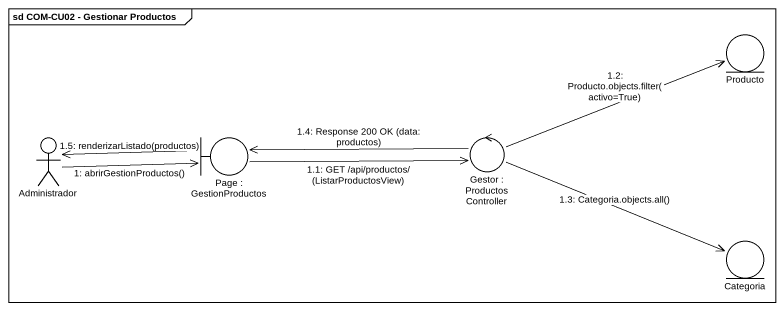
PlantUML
@startuml
mainframe sd COM-CU02 - Gestionar Productos
entity Producto
actor Administrador
boundary "Page : GestionProductos" as Page_GestionProductos
control "Gestor : ProductosController" as Gestor_ProductosController
entity Categoria
Administrador -right-> Page_GestionProductos : 1: abrirGestionProductos()
Page_GestionProductos -right-> Gestor_ProductosController : 1.1: GET /api/productos/ (ListarProductosView)
Gestor_ProductosController -right-> Producto : 1.2: Producto.objects.filter(activo=True)
Gestor_ProductosController -right-> Categoria : 1.3: Categoria.objects.all()
Gestor_ProductosController -left-> Page_GestionProductos : 1.4: Response 200 OK (data: productos)
Page_GestionProductos -left-> Administrador : 1.5: renderizarListado(productos)
@enduml
